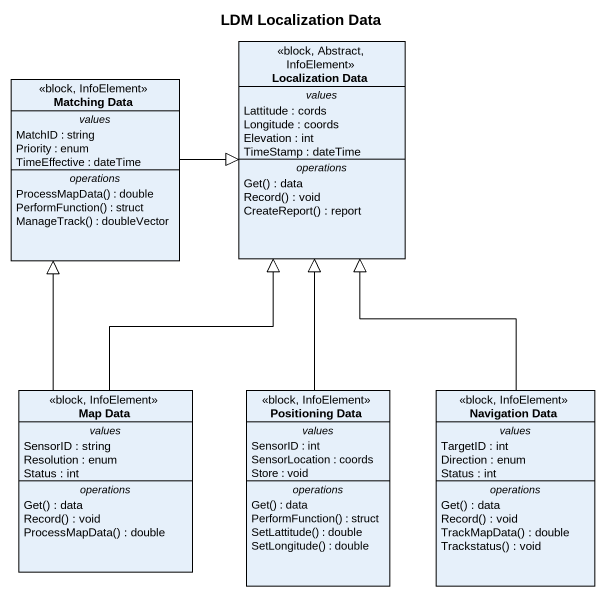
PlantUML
@startuml
title LDM Localization Data
hide circle
hide empty members
class "Matching Data" as Matching_Data <<block, InfoElement>> {
  -- values --
  MatchID : string
  Priority : enum
  TimeEffective : dateTime
  -- operations --
  ProcessMapData() : double
  PerformFunction() : struct
  ManageTrack() : doubleVector
}
class "Localization Data" as Localization_Data <<block, Abstract, InfoElement>> {
  -- values --
  Lattitude : cords
  Longitude : coords
  Elevation : int
  TimeStamp : dateTime
  -- operations --
  Get() : data
  Record() : void
  CreateReport() : report
}
class "Map Data" as Map_Data <<block, InfoElement>> {
  -- values --
  SensorID : string
  Resolution : enum
  Status : int
  -- operations --
  Get() : data
  Record() : void
  ProcessMapData() : double
}
class "Positioning Data" as Positioning_Data <<block, InfoElement>> {
  -- values --
  SensorID : int
  SensorLocation : coords
  Store : void
  -- operations --
  Get() : data
  PerformFunction() : struct
  SetLattitude() : double
  SetLongitude() : double
}
class "Navigation Data" as Navigation_Data <<block, InfoElement>> {
  -- values --
  TargetID : int
  Direction : enum
  Status : int
  -- operations --
  Get() : data
  Record() : void
  TrackMapData() : double
  Trackstatus() : void
}
Matching_Data -right-|> Localization_Data
Map_Data -up-|> Matching_Data
Map_Data -up-|> Localization_Data
Positioning_Data -up-|> Localization_Data
Navigation_Data -up-|> Localization_Data
@enduml
